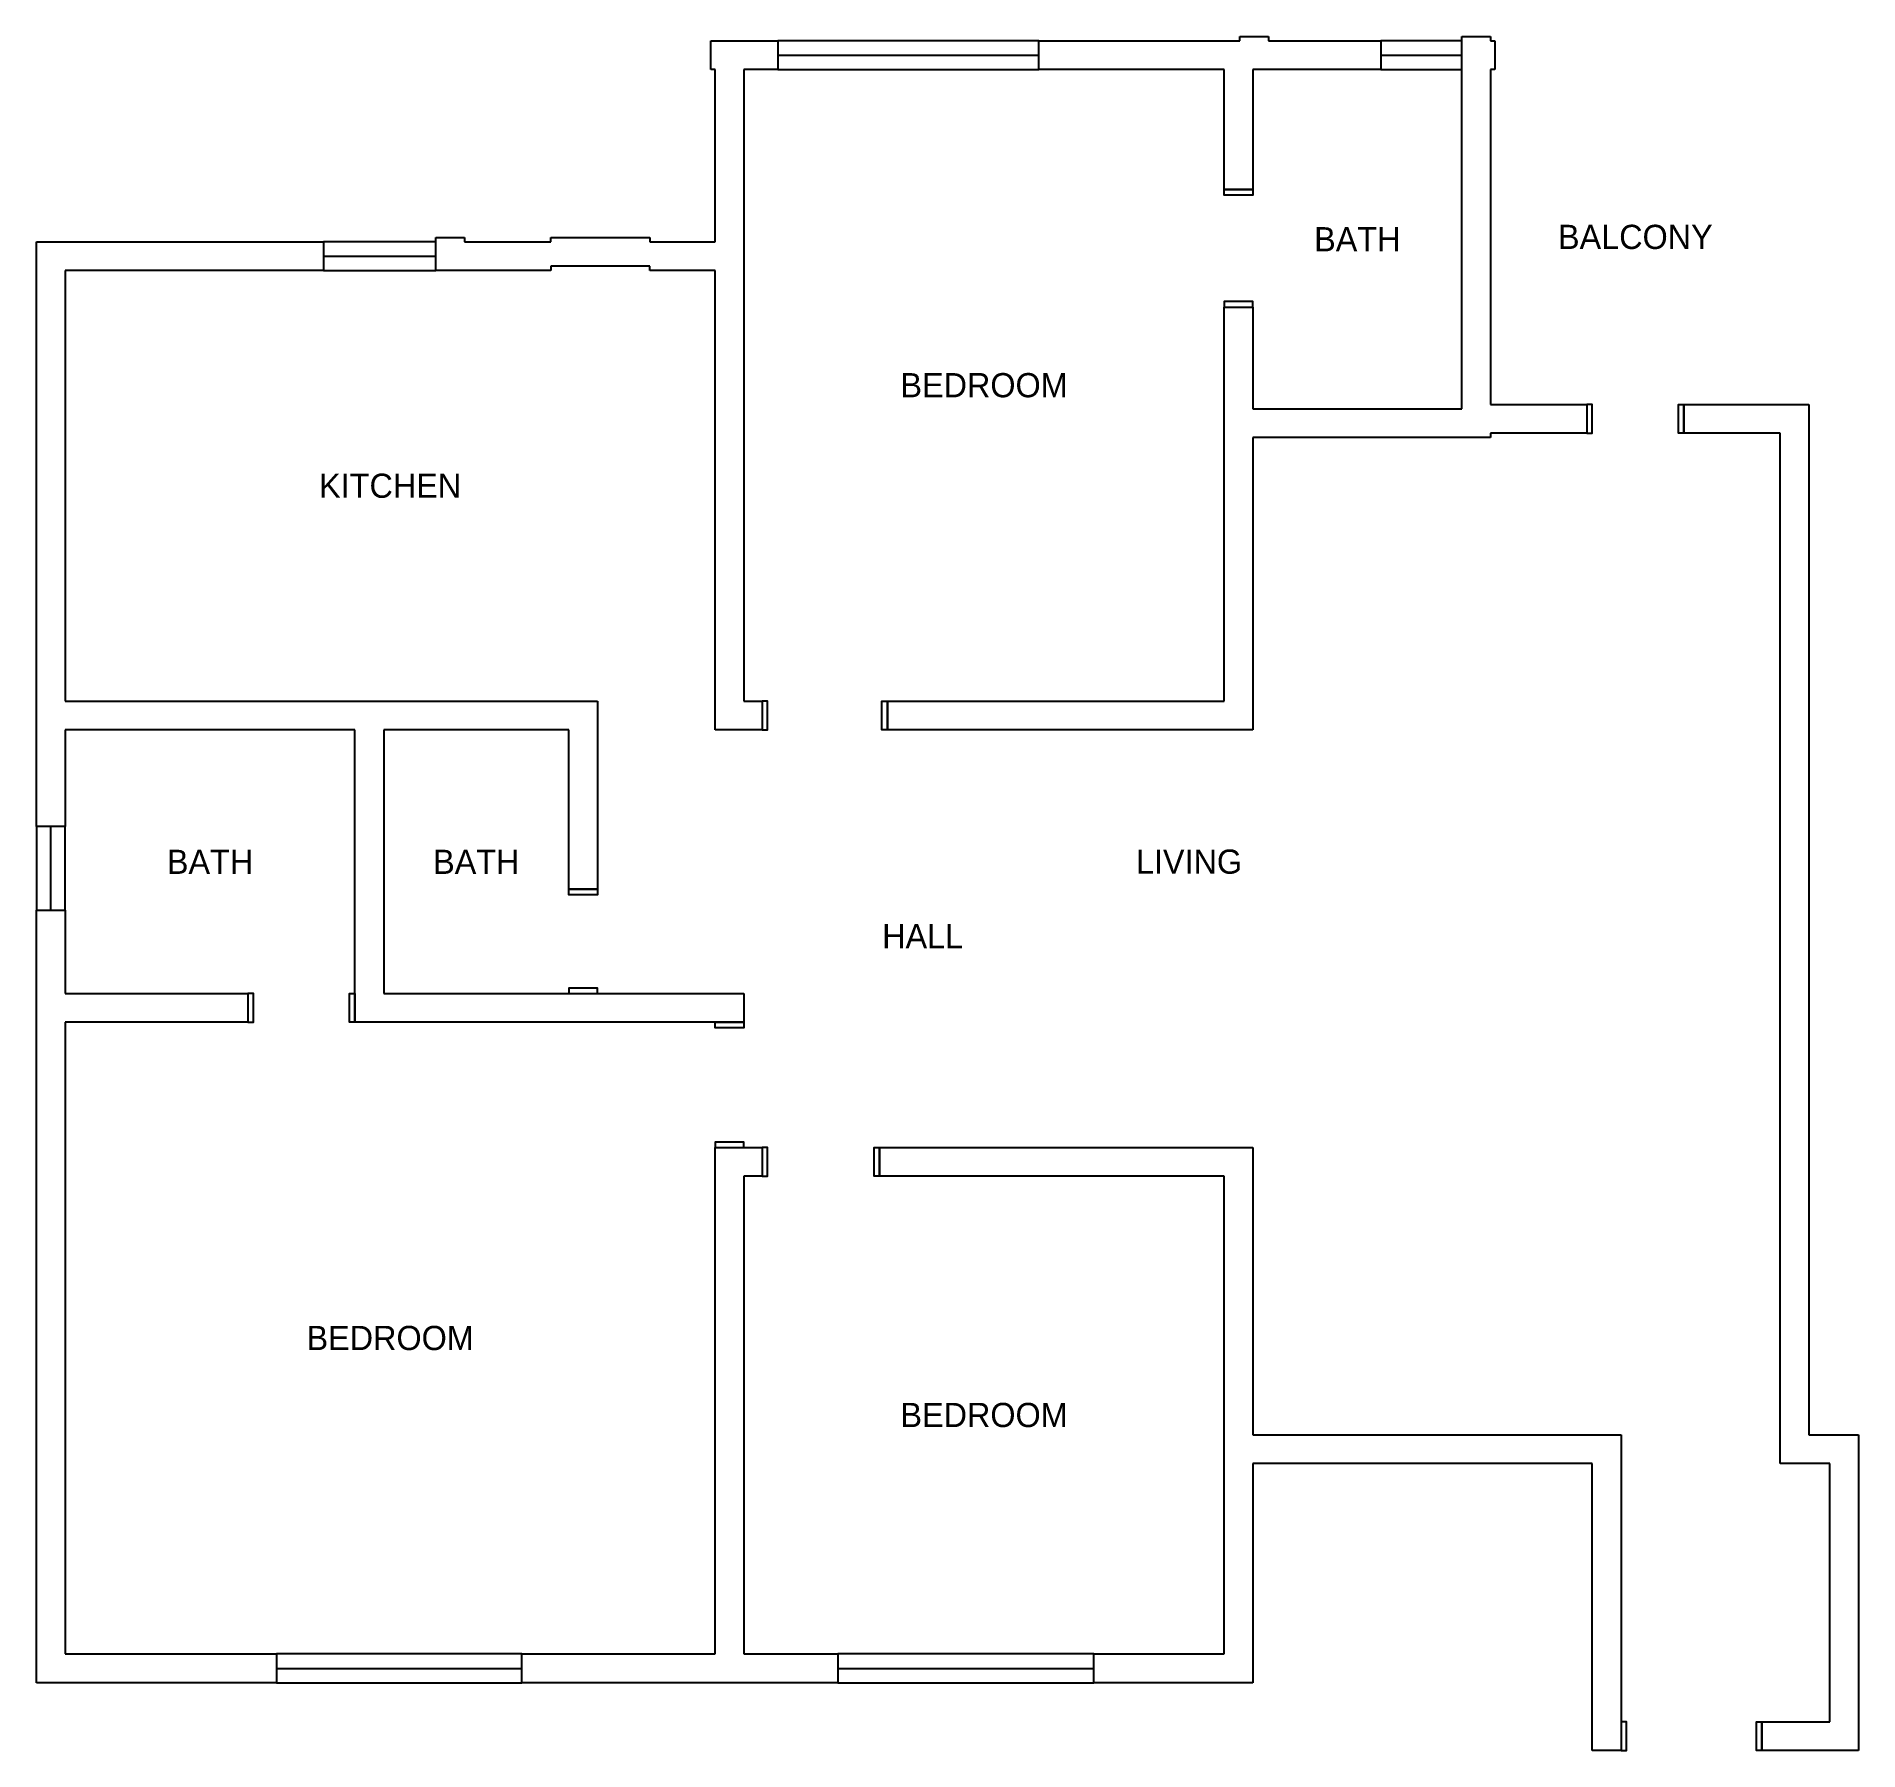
# Model space of a CAD drawing. Header units: centimetres. Extents: x 119978 to 121634, y -29971 to -28413.
import ezdxf

# ---------------------------------------------------------------- set-up
doc = ezdxf.new("R2010")
doc.units = ezdxf.units.CM
for name, color, linetype in [('DOORS', 7, 'Continuous'), ('TEXT', 7, 'Continuous'), ('WALLS', 7, 'Continuous'), ('WINDOWS', 7, 'Continuous')]:
    doc.layers.add(name, color=color, linetype=linetype)

msp = doc.modelspace()

# ---------------------------------------------------------------- linework, layer by layer
at = {"layer": 'DOORS'}
for points in [[(121083.6, -28552.2), (121083.6, -28557.2), (121057.5, -28557.2), (121057.5, -28552.2)], [(121083.6, -28659), (121083.6, -28654), (121057.5, -28654), (121057.5, -28659)], [(121387.1, -28773.6), (121392.1, -28773.6), (121392.1, -28747.5), (121387.1, -28747.5)], [(121475.3, -28773.6), (121470.3, -28773.6), (121470.3, -28747.5), (121475.3, -28747.5)], [(120637.5, -29043.3), (120642.5, -29043.3), (120642.5, -29017.2), (120637.5, -29017.2)], [(120751.4, -29043.3), (120746.4, -29043.3), (120746.4, -29017.2), (120751.4, -29017.2)], [(120488, -29188.1), (120488, -29193.1), (120461.9, -29193.1), (120461.9, -29188.1)], [(120488, -29283), (120488, -29278), (120461.9, -29278), (120461.9, -29283)], [(120170.1, -29309.1), (120175.1, -29309.1), (120175.1, -29283), (120170.1, -29283)], [(120267.4, -29309.1), (120262.4, -29309.1), (120262.4, -29283), (120267.4, -29283)], [(120620.9, -29309.1), (120620.9, -29314.1), (120594.8, -29314.1), (120594.8, -29309.1)], [(120620.9, -29423), (120620.9, -29418), (120594.8, -29418), (120594.8, -29423)], [(120637.5, -29449.1), (120642.5, -29449.1), (120642.5, -29423), (120637.5, -29423)], [(120744.3, -29449.1), (120739.3, -29449.1), (120739.3, -29423), (120744.3, -29423)], [(121418.2, -29971.1), (121423.2, -29971.1), (121423.2, -29945), (121418.2, -29945)], [(121546.3, -29971.1), (121541.3, -29971.1), (121541.3, -29945), (121546.3, -29945)]]:
    msp.add_lwpolyline(points, close=True, dxfattribs=at)
at = {"layer": 'WALLS'}
for p, q in [((120590.8, -28443), (120590.8, -28416.9)), ((120590.8, -28416.9), (120651.8, -28416.9)), ((120651.8, -28416.9), (120651.8, -28443)), ((120889, -28443), (120889, -28416.9)), ((120889, -28416.9), (121071.7, -28416.9)), ((121071.7, -28416.9), (121071.7, -28412.9)), ((121071.7, -28412.9), (121097.8, -28412.9)), ((121097.8, -28412.9), (121097.8, -28416.9)), ((121097.8, -28416.9), (121199.9, -28416.9)), ((121199.9, -28416.9), (121199.9, -28443)), ((121273.4, -28751.5), (121273.4, -28412.9)), ((121273.4, -28412.9), (121299.5, -28412.9)), ((121299.5, -28412.9), (121299.5, -28416.9)), ((121299.5, -28416.9), (121303.5, -28416.9)), ((121303.5, -28416.9), (121303.5, -28443)), ((120594.8, -28443), (120590.8, -28443)), ((120594.8, -28599.6), (120594.8, -28443)), ((120651.8, -28443), (120620.9, -28443)), ((120620.9, -28443), (120620.9, -29017.2)), ((121057.5, -28443), (120889, -28443)), ((121057.5, -28552.2), (121057.5, -28443)), ((121199.9, -28443), (121083.6, -28443)), ((121083.6, -28443), (121083.6, -28552.2)), ((121303.5, -28443), (121299.5, -28443)), ((121299.5, -28443), (121299.5, -28747.5)), ((121083.6, -28552.2), (121057.5, -28552.2)), ((119977.9, -29131.1), (119977.9, -28599.6)), ((119977.9, -28599.6), (120238.9, -28599.6)), ((120238.9, -28599.6), (120238.9, -28625.7)), ((120340.9, -28625.7), (120340.9, -28595.6)), ((120340.9, -28595.6), (120367, -28595.6)), ((120367, -28595.6), (120367, -28599.6)), ((120367, -28599.6), (120445.3, -28599.6)), ((120445.3, -28599.6), (120445.3, -28595.6)), ((120445.3, -28595.6), (120535.5, -28595.6)), ((120535.5, -28595.6), (120535.5, -28599.6)), ((120535.5, -28599.6), (120594.8, -28599.6)), ((120238.9, -28625.7), (120004, -28625.7)), ((120004, -28625.7), (120004, -29017.2)), ((120445.3, -28625.7), (120340.9, -28625.7)), ((120535.5, -28621.7), (120445.3, -28621.7)), ((120445.3, -28621.7), (120445.3, -28625.7)), ((120535.5, -28625.7), (120535.5, -28621.7)), ((120594.8, -28625.7), (120535.5, -28625.7)), ((120594.8, -29043.3), (120594.8, -28625.7)), ((121057.5, -29017.2), (121057.5, -28659)), ((121057.5, -28659), (121083.6, -28659)), ((121083.6, -28659), (121083.6, -28751.5)), ((121083.6, -28751.5), (121273.4, -28751.5)), ((121299.5, -28747.5), (121387.1, -28747.5)), ((121387.1, -28747.5), (121387.1, -28773.6)), ((121475.3, -28773.6), (121475.3, -28747.5)), ((121475.3, -28747.5), (121589, -28747.5)), ((121589, -28747.5), (121589, -29684)), ((121299.5, -28777.6), (121083.6, -28777.6)), ((121083.6, -28777.6), (121083.6, -29043.3)), ((121387.1, -28773.6), (121299.5, -28773.6)), ((121299.5, -28773.6), (121299.5, -28777.6)), ((121562.9, -28773.6), (121475.3, -28773.6)), ((121562.9, -29710.1), (121562.9, -28773.6)), ((120004, -29017.2), (120488, -29017.2)), ((120488, -29017.2), (120488, -29188.1)), ((120620.9, -29017.2), (120637.5, -29017.2)), ((120637.5, -29017.2), (120637.5, -29043.3)), ((120751.4, -29043.3), (120751.4, -29017.2)), ((120751.4, -29017.2), (121057.5, -29017.2)), ((120267.4, -29043.3), (120004, -29043.3)), ((120004, -29043.3), (120004, -29131.1)), ((120267.4, -29309.1), (120267.4, -29043.3)), ((120461.9, -29043.3), (120293.5, -29043.3)), ((120293.5, -29043.3), (120293.5, -29283)), ((120461.9, -29188.1), (120461.9, -29043.3)), ((120637.5, -29043.3), (120594.8, -29043.3)), ((121083.6, -29043.3), (120751.4, -29043.3)), ((120004, -29131.1), (119977.9, -29131.1)), ((120488, -29188.1), (120461.9, -29188.1)), ((119977.9, -29909.4), (119977.9, -29207.1)), ((119977.9, -29207.1), (120004, -29207.1)), ((120004, -29207.1), (120004, -29283)), ((120004, -29283), (120170.1, -29283)), ((120170.1, -29283), (120170.1, -29309.1)), ((120293.5, -29283), (120620.9, -29283)), ((120620.9, -29283), (120620.9, -29309.1)), ((120004, -29309.1), (120004, -29883.3)), ((120170.1, -29309.1), (120004, -29309.1)), ((120620.9, -29309.1), (120267.4, -29309.1)), ((120594.8, -29883.3), (120594.8, -29423)), ((120594.8, -29423), (120637.5, -29423)), ((120637.5, -29423), (120637.5, -29449.1)), ((120744.3, -29449.1), (120744.3, -29423)), ((120744.3, -29423), (121083.6, -29423)), ((121083.6, -29423), (121083.6, -29684)), ((120637.5, -29449.1), (120620.9, -29449.1)), ((120620.9, -29449.1), (120620.9, -29883.3)), ((121057.5, -29449.1), (120744.3, -29449.1)), ((121057.5, -29883.3), (121057.5, -29449.1)), ((121083.6, -29684), (121418.2, -29684)), ((121418.2, -29684), (121418.2, -29971.1)), ((121589, -29684), (121634.1, -29684)), ((121634.1, -29684), (121634.1, -29971.1)), ((121392.1, -29710.1), (121083.6, -29710.1)), ((121083.6, -29710.1), (121083.6, -29909.4)), ((121392.1, -29971.1), (121392.1, -29710.1)), ((121608, -29710.1), (121562.9, -29710.1)), ((121608, -29945), (121608, -29710.1)), ((120004, -29883.3), (120196.2, -29883.3)), ((120196.2, -29883.3), (120196.2, -29909.4)), ((120419.2, -29909.4), (120419.2, -29883.3)), ((120419.2, -29883.3), (120594.8, -29883.3)), ((120620.9, -29883.3), (120706.3, -29883.3)), ((120706.3, -29883.3), (120706.3, -29909.4)), ((120938.9, -29909.4), (120938.9, -29883.3)), ((120938.9, -29883.3), (121057.5, -29883.3)), ((120196.2, -29909.4), (119977.9, -29909.4)), ((120706.3, -29909.4), (120419.2, -29909.4)), ((121083.6, -29909.4), (120938.9, -29909.4)), ((121546.3, -29971.1), (121546.3, -29945)), ((121546.3, -29945), (121608, -29945)), ((121418.2, -29971.1), (121392.1, -29971.1)), ((121634.1, -29971.1), (121546.3, -29971.1))]:
    msp.add_line(p, q, dxfattribs=at)
at = {"layer": 'WINDOWS'}
for p, q in [((120651.8, -28430), (120889, -28430)), ((121199.9, -28430), (121273.4, -28430)), ((120238.9, -28612.7), (120340.9, -28612.7)), ((119990.9, -29207.1), (119990.9, -29131.1)), ((120196.2, -29896.4), (120419.2, -29896.4)), ((120706.3, -29896.4), (120938.9, -29896.4))]:
    msp.add_line(p, q, dxfattribs=at)
for points in [[(120651.8, -28443), (120889, -28443), (120889, -28416.9), (120651.8, -28416.9)], [(121199.9, -28443), (121273.4, -28443), (121273.4, -28416.9), (121199.9, -28416.9)], [(120238.9, -28625.7), (120340.9, -28625.7), (120340.9, -28599.6), (120238.9, -28599.6)], [(120004, -29207.1), (120004, -29131.1), (119977.9, -29131.1), (119977.9, -29207.1)], [(120196.2, -29909.4), (120419.2, -29909.4), (120419.2, -29883.3), (120196.2, -29883.3)], [(120706.3, -29909.4), (120938.9, -29909.4), (120938.9, -29883.3), (120706.3, -29883.3)]]:
    msp.add_lwpolyline(points, close=True, dxfattribs=at)

# ---------------------------------------------------------------- texts
at = {"layer": 'TEXT', "char_height": 22, "attachment_point": 5}
for s, insert in [('BALCONY', (121431.2, -28595.3)), ('BATH', (121178.5, -28597.3)), ('BEDROOM', (120839.2, -28730.1)), ('KITCHEN', (120299.4, -28821.5)), ('BATH', (120135.7, -29163.2)), ('BATH', (120377.7, -29163.2)), ('LIVING', (121025.5, -29163.2)), ('HALL', (120783.4, -29230.8)), ('BEDROOM', (120299.4, -29596.2)), ('BEDROOM', (120839.2, -29666.2))]:
    msp.add_mtext(s, dxfattribs=dict(at, insert=insert))

doc.saveas('drawing.dxf')
